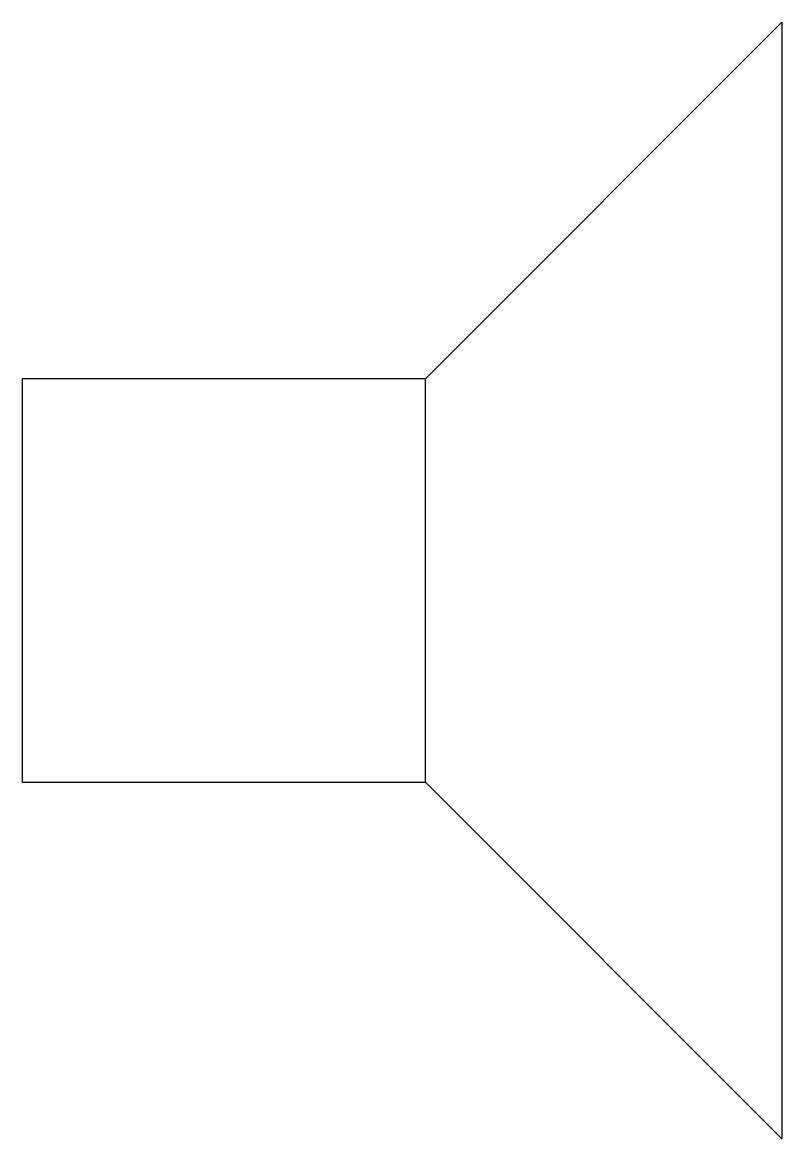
# Model space of a CAD drawing. Header units: millimetres. Extents: x -2 to 1.77, y -2.77 to 2.77.
import ezdxf

# ---------------------------------------------------------------- set-up
doc = ezdxf.new("R2010")
doc.units = ezdxf.units.MM

msp = doc.modelspace()

# ---------------------------------------------------------------- linework, layer by layer
at = {"linetype": 'Continuous', "transparency": 33554687}
for p, q in [((0, 1), (1.7678, 2.7678)), ((1.7678, 2.7678), (1.7678, -2.7678)), ((0, 1), (-2, 1)), ((-2, 1), (-2, -1)), ((0, -1), (0, 1)), ((-2, -1), (0, -1)), ((0, -1), (1.7678, -2.7678))]:
    msp.add_line(p, q, dxfattribs=at)

doc.saveas('drawing.dxf')
